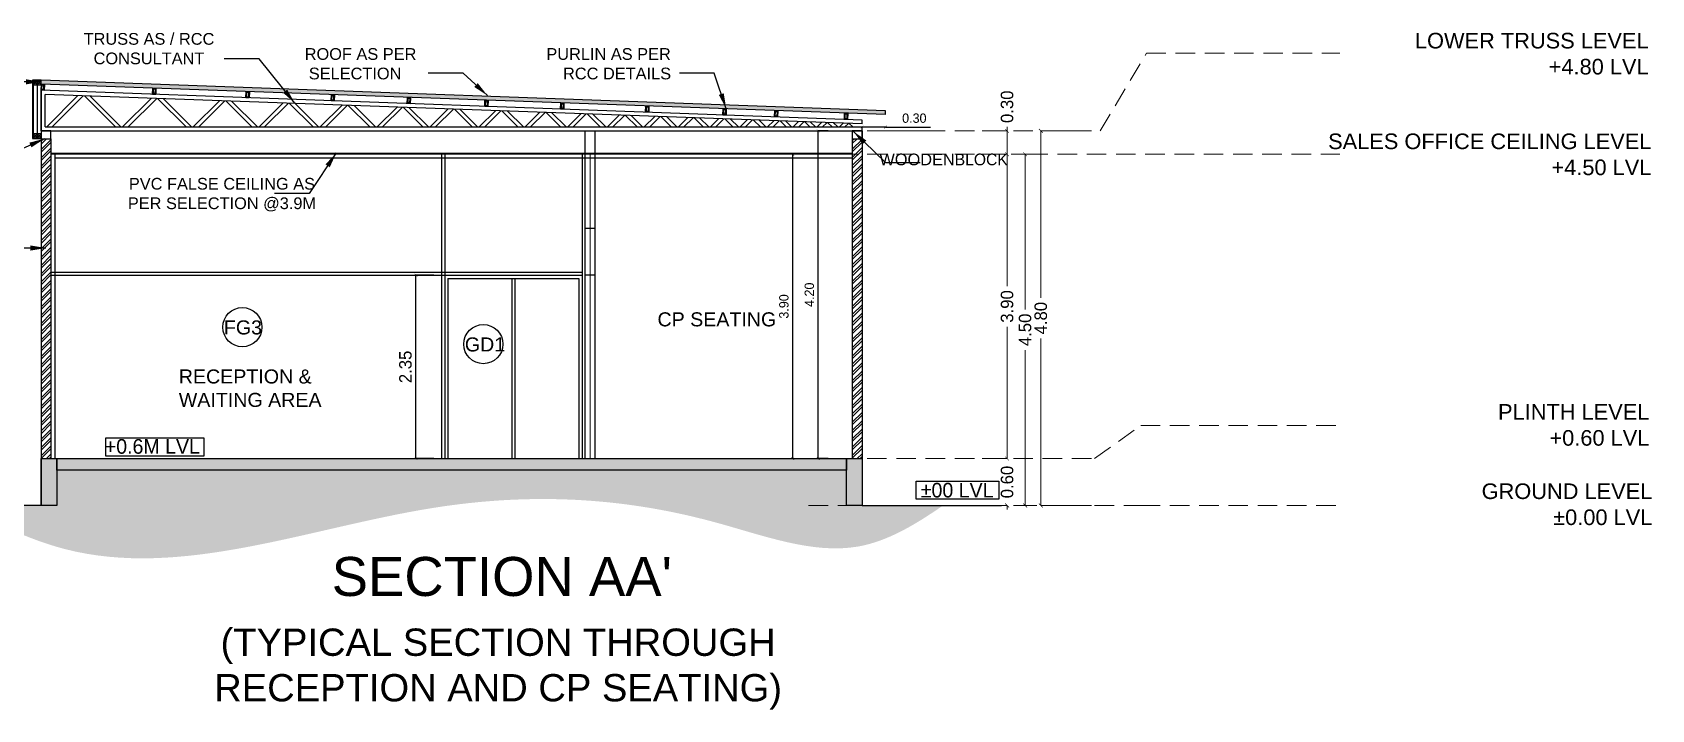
# Model space of a CAD drawing. Header units: metres. Extents: x 494 to 1845, y -666 to 1061.
# Drawn here: x 1470.55 to 1491.31, y 256.09 to 264.77 of the extents above; entities that cross this region are included whole.
import ezdxf

# ---------------------------------------------------------------- set-up
doc = ezdxf.new("R2010")
doc.units = ezdxf.units.M
doc.header["$MEASUREMENT"] = 0
doc.linetypes.add('1', pattern=[0])
doc.linetypes.add('HIDDEN', pattern=[0.375, 0.25, -0.125])
doc.layers.get('Defpoints').update_dxf_attribs({"color": 12})
for name, color, linetype, lineweight in [('DIMENSION', 8, 'Continuous', 5), ('VDA-Col-slab', 1, 'Continuous', 30), ('VDA-ELEV LINES', 8, 'Continuous', 9), ('VDA-HATCH', 8, 'Continuous', 9), ('VDA-WALL', 250, 'Continuous', 25), ('VDA-WINDOW', 5, 'Continuous', 9)]:
    doc.layers.add(name, color=color, linetype=linetype, lineweight=lineweight)
for name, color, linetype in [('SHEET', 7, 'Continuous'), ('VDA DIMENSION', 8, 'Continuous'), ('VDA-DRIVEWAY', 250, '1'), ('VDA-TEXT', 250, '1'), ('VDA_CEILING', 250, 'Continuous'), ('VDA_ROOF', 250, 'Continuous'), ('VDA_WALL BELOW', 8, '1')]:
    doc.layers.add(name, color=color, linetype=linetype)
doc.styles.add('PDF Century Gothic Bold', font='GOTHICB.TTF')
doc.styles.add('RS', font='GOTHIC.TTF')
doc.styles.get("Standard").update_dxf_attribs({"font": 'arial.ttf'})
doc.dimstyles.new('SMALL', dxfattribs={"dimtxt": 0.16, "dimasz": 0.05, "dimexe": 0, "dimexo": 0, "dimgap": 0.05, "dimtad": 0, "dimdec": 1, "dimzin": 0, "dimdsep": 46, "dimtxsty": 'RS', "dimblk": 'ARCHTICK', "dimcen": 2.5, "dimclrd": 256, "dimclre": 256, "dimclrt": 5, "dimadec": 0, "dimazin": 0, "dimtfac": 1, "dimtofl": 0, "dimtmove": 0, "dimatfit": 3, "dimldrblk": 'ARCHTICK', "dimfxl": 0, "dimtolj": 1, "dimtzin": 0, "dimarcsym": 0})
doc.dimstyles.new('SMALL-1', dxfattribs={"dimtxt": 0.16, "dimasz": 0.035, "dimexe": 0, "dimexo": 0.1, "dimgap": 0.05, "dimtad": 1, "dimzin": 0, "dimdsep": 46, "dimtxsty": 'RS', "dimblk": 'DOT', "dimcen": 2.5, "dimclrd": 256, "dimclre": 256, "dimclrt": 5, "dimadec": 0, "dimazin": 0, "dimtfac": 1, "dimtdec": 3, "dimtofl": 0, "dimtmove": 0, "dimatfit": 3, "dimfxl": 0, "dimtolj": 1, "dimtzin": 0, "dimarcsym": 0})

# ---------------------------------------------------------------- blocks, each defined once
blk = doc.blocks.new('_ArchTick')
at = {"color": 0, "linetype": 'ByBlock', "const_width": 0.15}
blk.add_lwpolyline([(-0.5, -0.5), (0.5, 0.5)], dxfattribs=at)
blk = doc.blocks.new('*D311')
at = {"layer": 'Defpoints', "color": 0}
for p in [(1480.625, 263.51), (1480.852, 263.51), (1480.852, 259.31)]:
    blk.add_point(p, dxfattribs=at)
at = {"layer": 'VDA DIMENSION', "lineweight": -2}
for p, q in [((1480.752, 263.51), (1480.625, 263.51)), ((1480.625, 259.31), (1480.625, 263.51)), ((1480.752, 259.31), (1480.625, 259.31))]:
    blk.add_line(p, q, dxfattribs=at)
at = {"layer": 'VDA DIMENSION', "lineweight": -2, "xscale": 0.035, "yscale": 0.035, "zscale": 0.035}
for p, rotation in [((1480.625, 263.51), 90), ((1480.625, 259.31), 270)]:
    blk.add_blockref('_ArchTick', p, dxfattribs=dict(at, rotation=rotation))
at = {"layer": 'VDA DIMENSION', "color": 5, "insert": (1480.512, 261.41), "char_height": 0.12, "attachment_point": 5, "rotation": 90, "style": 'RS'}
blk.add_mtext('\\A1;4.20', dxfattribs=at)
blk = doc.blocks.new('*D312')
at = {"layer": 'Defpoints', "color": 0}
for p in [(1480.299, 263.21), (1480.407, 263.21), (1480.407, 259.31)]:
    blk.add_point(p, dxfattribs=at)
at = {"layer": 'VDA DIMENSION', "lineweight": -2}
for p, q in [((1480.307, 263.21), (1480.299, 263.21)), ((1480.299, 259.31), (1480.299, 263.21)), ((1480.307, 259.31), (1480.299, 259.31))]:
    blk.add_line(p, q, dxfattribs=at)
at = {"layer": 'VDA DIMENSION', "lineweight": -2, "xscale": 0.035, "yscale": 0.035, "zscale": 0.035}
for p, rotation in [((1480.299, 263.21), 90), ((1480.299, 259.31), 270)]:
    blk.add_blockref('_ArchTick', p, dxfattribs=dict(at, rotation=rotation))
at = {"layer": 'VDA DIMENSION', "color": 5, "insert": (1480.186, 261.26), "char_height": 0.12, "attachment_point": 5, "rotation": 90, "style": 'RS'}
blk.add_mtext('\\A1;3.90', dxfattribs=at)
blk = doc.blocks.new('*D66')
at = {"layer": 'Defpoints', "color": 0, "transparency": 16777216}
for p in [(0.643, 3.9), (0.793, 3.9), (0.793, -0.6)]:
    blk.add_point(p, dxfattribs=at)
at = {"layer": 'DIMENSION', "lineweight": -2, "transparency": 16777216}
for p, q in [((0.793, 3.9), (0.643, 3.9)), ((0.643, 3.9), (0.643, 1.91)), ((0.643, -0.6), (0.643, 1.39)), ((0.793, -0.6), (0.643, -0.6))]:
    blk.add_line(p, q, dxfattribs=at)
at = {"layer": 'DIMENSION', "lineweight": -2, "transparency": 16777216, "xscale": 0.05, "yscale": 0.05, "zscale": 0.05}
for p, rotation in [((0.643, 3.9), 90), ((0.643, -0.6), 270)]:
    blk.add_blockref('_ArchTick', p, dxfattribs=dict(at, rotation=rotation))
at = {"layer": 'DIMENSION', "color": 5, "transparency": 16777216, "insert": (0.643, 1.65), "char_height": 0.16, "attachment_point": 5, "rotation": 90, "style": 'RS'}
blk.add_mtext('\\A1;4.50', dxfattribs=at)
blk = doc.blocks.new('*D67')
at = {"layer": 'Defpoints', "color": 0, "transparency": 16777216}
for p in [(0.844, 4.2), (1.322, 4.2), (1.322, -0.6)]:
    blk.add_point(p, dxfattribs=at)
at = {"layer": 'DIMENSION', "lineweight": -2, "transparency": 16777216}
for p, q in [((1.322, 4.2), (0.844, 4.2)), ((0.844, 4.2), (0.844, 2.06)), ((0.844, -0.6), (0.844, 1.54)), ((1.322, -0.6), (0.844, -0.6))]:
    blk.add_line(p, q, dxfattribs=at)
at = {"layer": 'DIMENSION', "lineweight": -2, "transparency": 16777216, "xscale": 0.05, "yscale": 0.05, "zscale": 0.05}
for p, rotation in [((0.844, 4.2), 90), ((0.844, -0.6), 270)]:
    blk.add_blockref('_ArchTick', p, dxfattribs=dict(at, rotation=rotation))
at = {"layer": 'DIMENSION', "color": 5, "transparency": 16777216, "insert": (0.844, 1.8), "char_height": 0.16, "attachment_point": 5, "rotation": 90, "style": 'RS'}
blk.add_mtext('\\A1;4.80', dxfattribs=at)
blk = doc.blocks.new('*D68')
at = {"layer": 'Defpoints', "color": 0, "transparency": 16777216}
for p in [(0.363, 0), (0.412, 0), (0.363, -0.6)]:
    blk.add_point(p, dxfattribs=at)
at = {"layer": 'DIMENSION', "lineweight": -2, "transparency": 16777216}
for p, q in [((0.363, 0), (0.412, 0)), ((0.412, 0), (0.412, 0.05)), ((0.363, -0.6), (0.412, -0.6)), ((0.412, -0.6), (0.412, -0.65))]:
    blk.add_line(p, q, dxfattribs=at)
at = {"layer": 'DIMENSION', "lineweight": -2, "transparency": 16777216, "xscale": 0.05, "yscale": 0.05, "zscale": 0.05}
for p, rotation in [((0.412, 0), 270), ((0.412, -0.6), 90)]:
    blk.add_blockref('_ArchTick', p, dxfattribs=dict(at, rotation=rotation))
at = {"layer": 'DIMENSION', "color": 5, "transparency": 16777216, "insert": (0.412, -0.3), "char_height": 0.16, "attachment_point": 5, "rotation": 90, "style": 'RS'}
blk.add_mtext('\\A1;0.60', dxfattribs=at)
blk = doc.blocks.new('*D69')
at = {"layer": 'Defpoints', "color": 0, "transparency": 16777216}
for p in [(0.091, 3.9), (0.412, 3.9), (0.091, 0)]:
    blk.add_point(p, dxfattribs=at)
at = {"layer": 'DIMENSION', "lineweight": -2, "transparency": 16777216}
for p, q in [((0.091, 3.9), (0.412, 3.9)), ((0.412, 3.9), (0.412, 2.209)), ((0.412, 0), (0.412, 1.691)), ((0.091, 0), (0.412, 0))]:
    blk.add_line(p, q, dxfattribs=at)
at = {"layer": 'DIMENSION', "lineweight": -2, "transparency": 16777216, "xscale": 0.05, "yscale": 0.05, "zscale": 0.05}
for p, rotation in [((0.412, 3.9), 90), ((0.412, 0), 270)]:
    blk.add_blockref('_ArchTick', p, dxfattribs=dict(at, rotation=rotation))
at = {"layer": 'DIMENSION', "color": 5, "transparency": 16777216, "insert": (0.412, 1.95), "char_height": 0.16, "attachment_point": 5, "rotation": 90, "style": 'RS'}
blk.add_mtext('\\A1;3.90', dxfattribs=at)
blk = doc.blocks.new('*D70')
at = {"layer": 'Defpoints', "color": 0, "transparency": 16777216}
for p in [(0.091, 4.2), (0.412, 4.2), (0.091, 3.9)]:
    blk.add_point(p, dxfattribs=at)
at = {"layer": 'DIMENSION', "lineweight": -2, "transparency": 16777216}
for p, q in [((0.091, 4.2), (0.412, 4.2)), ((0.412, 4.2), (0.412, 4.25)), ((0.412, 3.9), (0.412, 4.2)), ((0.091, 3.9), (0.412, 3.9))]:
    blk.add_line(p, q, dxfattribs=at)
at = {"layer": 'DIMENSION', "lineweight": -2, "transparency": 16777216, "xscale": 0.05, "yscale": 0.05, "zscale": 0.05}
for p, rotation in [((0.412, 4.2), 90), ((0.412, 3.9), 270)]:
    blk.add_blockref('_ArchTick', p, dxfattribs=dict(at, rotation=rotation))
at = {"layer": 'DIMENSION', "color": 5, "transparency": 16777216, "insert": (0.412, 4.509), "char_height": 0.16, "attachment_point": 5, "rotation": 90, "style": 'RS'}
blk.add_mtext('\\A1;0.30', dxfattribs=at)
blk = doc.blocks.new('_Dot')
at = {"color": 0, "linetype": 'ByBlock', "lineweight": -2}
blk.add_line((-0.5, 0), (-1, 0), dxfattribs=at)
at = {"color": 0, "linetype": 'ByBlock', "const_width": 0.5}
blk.add_lwpolyline([(-0.25, 0, 1), (0.25, 0, 1)], format="xyb", close=True, dxfattribs=at)
blk = doc.blocks.new('*D313')
at = {"layer": 'Defpoints', "color": 0}
for p in [(1481.187, 263.62), (1481.187, 263.559), (1481.487, 263.62)]:
    blk.add_point(p, dxfattribs=at)
at = {"layer": 'VDA DIMENSION', "lineweight": -2}
for p, q in [((1481.187, 263.559), (1481.187, 263.559)), ((1481.487, 263.559), (1481.187, 263.559)), ((1481.487, 263.559), (1481.487, 263.559)), ((1481.487, 263.559), (1482.065, 263.559))]:
    blk.add_line(p, q, dxfattribs=at)
at = {"layer": 'VDA DIMENSION', "lineweight": -2, "xscale": 0.035, "yscale": 0.035, "zscale": 0.035, "rotation": 180}
blk.add_blockref('_ArchTick', (1481.187, 263.559), dxfattribs=at)
at = {"layer": 'VDA DIMENSION', "lineweight": -2, "xscale": 0.035, "yscale": 0.035, "zscale": 0.035}
blk.add_blockref('_ArchTick', (1481.487, 263.559), dxfattribs=at)
at = {"layer": 'VDA DIMENSION', "color": 5, "insert": (1481.858, 263.672), "char_height": 0.12, "attachment_point": 5, "style": 'RS'}
blk.add_mtext('\\A1;0.30', dxfattribs=at)
blk = doc.blocks.new('*D314')
at = {"layer": 'Defpoints', "color": 0}
for p in [(1475.468, 261.66), (1475.797, 261.66), (1475.797, 259.31)]:
    blk.add_point(p, dxfattribs=at)
at = {"layer": 'VDA DIMENSION', "lineweight": -2}
for p, q in [((1475.697, 261.66), (1475.468, 261.66)), ((1475.468, 259.31), (1475.468, 261.66)), ((1475.697, 259.31), (1475.468, 259.31))]:
    blk.add_line(p, q, dxfattribs=at)
at = {"layer": 'VDA DIMENSION', "lineweight": -2, "xscale": 0.035, "yscale": 0.035, "zscale": 0.035}
for p, rotation in [((1475.468, 261.66), 90), ((1475.468, 259.31), 270)]:
    blk.add_blockref('_ArchTick', p, dxfattribs=dict(at, rotation=rotation))
at = {"layer": 'VDA DIMENSION', "color": 5, "insert": (1475.334, 260.485), "char_height": 0.16, "attachment_point": 5, "rotation": 90, "style": 'RS'}
blk.add_mtext('\\A1;2.35', dxfattribs=at)
blk = doc.blocks.new('PB')
at = {"layer": 'VDA-HATCH', "lineweight": 40}
h = blk.add_hatch(color=256, dxfattribs=at)
h.dxf.hatch_style = 1
h.paths.add_polyline_path([(1495.965, 261.215), (1495.765, 261.215), (1495.765, 260.615), (1495.965, 260.615)])
at = {"layer": 'VDA-Col-slab'}
blk.add_lwpolyline([(1495.765, 261.215), (1495.965, 261.215), (1495.965, 260.615), (1495.765, 260.615)], close=True, dxfattribs=at)
blk = doc.blocks.new('SAQD')
at = {"layer": 'VDA-TEXT', "color": 253}
blk.add_circle((1461.325, 432.286), 0.251, dxfattribs=at)
at = {"layer": 'VDA-TEXT', "color": 253, "insert": (1461.088, 432.189), "char_height": 0.18, "width": 2.16223, "attachment_point": 7, "style": 'PDF Century Gothic Bold'}
blk.add_mtext('{\\fArial|b0|i0|c0|p34;GD1}', dxfattribs=at)
blk = doc.blocks.new('FG3 T')
at = {"layer": 'VDA-TEXT', "color": 253}
blk.add_circle((1471.761, 261.269, 0), 0.251, dxfattribs=at)
at = {"layer": 'VDA-TEXT', "color": 253, "insert": (1471.524, 261.173, 0), "char_height": 0.18, "width": 2.16223, "attachment_point": 7, "style": 'PDF Century Gothic Bold'}
blk.add_mtext('{\\fArial|b0|i0|c0|p34;FG3}', dxfattribs=at)
blk = doc.blocks.new('AERHGAERTH')
at = {"layer": 'VDA_ROOF'}
h = blk.add_hatch(color=8, dxfattribs=at)
h.dxf.hatch_style = 1
h.paths.add_polyline_path([(8205.522, -3626.215), (8205.602, -3626.215), (8205.602, -3626.175), (8205.522, -3626.175)])
h.paths.add_polyline_path([(8205.532, -3626.205), (8205.592, -3626.205), (8205.592, -3626.185), (8205.532, -3626.185)], flags=16)
for points in [[(8205.602, -3626.215), (8205.522, -3626.215), (8205.522, -3626.175), (8205.602, -3626.175)], [(8205.592, -3626.205), (8205.532, -3626.205), (8205.532, -3626.185), (8205.592, -3626.185)]]:
    blk.add_lwpolyline(points, close=True, dxfattribs=at)
blk = doc.blocks.new('SDAFASDFSD')
for p, q in [((-0.025, -0.025), (0.025, 0.025)), ((-0.025, 0.025), (0.025, -0.025))]:
    blk.add_line(p, q)
at = {"lineweight": 30}
blk.add_lwpolyline([(0.025, 0.025), (-0.025, 0.025), (-0.025, -0.025), (0.025, -0.025)], close=True, dxfattribs=at)
blk = doc.blocks.new('dsfdsafdsfsd')
at = {"layer": 'VDA_ROOF'}
h = blk.add_hatch(color=8, dxfattribs=at)
h.dxf.hatch_style = 1
h.paths.add_polyline_path([(0.05, -0.589), (0, -0.589), (0, -0.539), (0.05, -0.539)])
h.paths.add_polyline_path([(0.05, 0.091), (0, 0.091), (0, 0.141), (0.05, 0.141)])
for p, q in [((0, 0.091), (0, -0.539)), ((0.05, 0.091), (0.05, -0.539)), ((0.05, -0.539), (0, -0.589)), ((0, -0.539), (0.05, -0.589))]:
    blk.add_line(p, q, dxfattribs=at)
at = {"layer": 'VDA_ROOF', "lineweight": 30}
blk.add_lwpolyline([(0.05, -0.539), (0, -0.539), (0, -0.589), (0.05, -0.589)], close=True, dxfattribs=at)
at = {"layer": 'VDA_ROOF'}
blk.add_blockref('SDAFASDFSD', (0.025, 0.116), dxfattribs=at)
blk = doc.blocks.new('ADFFASDFSAD')
at = {"color": 254, "linetype": 'HIDDEN'}
for points in [[(-2.133, 4.2), (1.605, 4.2), (2.198, 5.194), (4.68, 5.194)], [(-2.133, 3.9), (0.091, 3.9), (0.684, 3.9), (4.68, 3.9)], [(-2.133, 0), (1.533, 0), (2.125, 0.423), (4.68, 0.423)], [(-2.133, -0.6), (1.533, -0.6), (2.125, -0.6), (4.68, -0.6)]]:
    blk.add_lwpolyline(points, dxfattribs=at)
at = {"layer": 'VDA-TEXT', "char_height": 0.2, "width": 6.39645, "attachment_point": 9, "style": 'PDF Century Gothic Bold'}
for s, insert in [('{\\fArial|b0|i0|c0|p34;LOWER TRUSS LEVEL}\\P{\\fArial|b0|i0|c0|p34;+4.80 LVL}', (8.637, 4.92)), ('{\\fArial|b0|i0|c0|p34;SALES OFFICE CEILING LEVEL}\\P{\\fArial|b0|i0|c0|p34;+4.50 LVL}', (8.673, 3.63)), ('{\\fArial|b0|i0|c0|p34;PLINTH LEVEL}\\P{\\fArial|b0|i0|c0|p34;+0.60 LVL}', (8.647, 0.163)), ('{\\fArial|b0|i0|c0|p34;GROUND LEVEL}\\P{\\fArial|b0|i0|c0|p34;±0.00 LVL}', (8.685, -0.854))]:
    blk.add_mtext(s, dxfattribs=dict(at, insert=insert))
at = {"layer": 'DIMENSION'}
for p1, p2, distance, picture, middle in [((0.091, 3.9), (0.091, 4.2), -0.321, '*D70', (0.412, 4.509)), ((0.091, 0), (0.091, 3.9), -0.321, '*D69', (0.412, 1.95)), ((0.363, -0.6), (0.363, 0), -0.049, '*D68', (0.412, -0.3))]:
    dim = blk.add_aligned_dim(p1=p1, p2=p2, distance=distance, dimstyle='SMALL', override={"dimdec": 2, "dimblk": 'ArchTick', "dimfxl": 50}, dxfattribs=at)
    dim.commit()
    dim.dimension.update_dxf_attribs({"geometry": picture, "text_midpoint": middle})
for base, p1, p2, picture, middle in [((0.844, 4.2), (1.322, -0.6), (1.322, 4.2), '*D67', (0.844, 1.8)), ((0.643, 3.9), (0.793, -0.6), (0.793, 3.9), '*D66', (0.643, 1.65))]:
    dim = blk.add_linear_dim(base=base, p1=p1, p2=p2, angle=90, dimstyle='SMALL', override={"dimdec": 2, "dimblk": 'ArchTick', "dimfxl": 50}, dxfattribs=at)
    dim.commit()
    dim.dimension.update_dxf_attribs({"geometry": picture, "text_midpoint": middle, "dimtype": 161})

msp = doc.modelspace()

# ---------------------------------------------------------------- hatches: boundary and pattern name
at = {"layer": 'VDA-HATCH'}
msp.add_hatch(color=8, dxfattribs=at).paths.add_polyline_path([(1481.4873, 263.7679), (1481.4873, 263.7179), (1470.6623, 264.1097), (1470.6623, 264.1597)])
at = {"layer": 'VDA-HATCH', "lineweight": 0}
h = msp.add_hatch(dxfattribs=at)
h.set_pattern_fill('ANSI32', color=8, scale=0.2, angle=360)
h.set_pattern_definition([(45, (-38541.16014, 7004.92432), (-0.05303300859, 0.05303300859), []), (45, (-38541.12478, 7004.92432), (-0.05303300859, 0.05303300859), [])])
h.paths.add_polyline_path([(1481.0623, 263.4097), (1481.0623, 259.3097), (1481.1873, 259.3097), (1481.1873, 263.4097)])
h.paths.add_polyline_path([(1470.6623, 263.4097), (1470.7873, 263.4097), (1470.7873, 259.3097), (1470.6623, 259.3097)])
at = {"layer": 'VDA-HATCH', "lineweight": 40}
h = msp.add_hatch(color=256, dxfattribs=at)
h.dxf.hatch_style = 1
h.paths.add_polyline_path([(1470.8623, 259.1597), (1480.9873, 259.1597), (1480.9873, 259.3097), (1470.8623, 259.3097)])
at = {"layer": 'VDA-HATCH'}
h = msp.add_hatch(dxfattribs=at)
h.set_pattern_fill('2X2BRIKS', color=256, scale=0.03, angle=45)
h.set_pattern_definition([(45, (1469.61665, 258.07894), (-0.1697056, 0.1697056), [0.03, 0]), (45, (1469.5318, 258.1638), (8e-17, 0.3394113), [0.24, -0.24]), (135, (1469.61665, 258.07894), (-0.1697056, -0.1697056), [0.03, 0]), (135, (1469.8712, 258.3335), (-0.3394113, 1e-16), [0.24, -0.24])])
edge = h.paths.add_edge_path()
edge.add_spline(control_points=[(1469.6166, 258.7097), (1470.0578, 258.4919), (1471.9549, 257.5556), (1475.3394, 258.9313), (1478.6991, 258.7998), (1480.9706, 257.92), (1481.8745, 258.4659), (1482.2268, 258.7097)], knot_values=[0, 0, 0, 0, 1.4477512, 6.2256291, 9.8174714, 11.6923701, 12.914559, 12.914559, 12.914559, 12.914559], degree=3, periodic=0)
edge.add_line((1482.2268, 258.7097), (1481.1873, 258.7097))
edge.add_line((1481.1873, 258.7097), (1481.1873, 259.1597))
edge.add_line((1481.1873, 259.1597), (1470.6623, 259.1597))
edge.add_line((1470.6623, 259.1597), (1470.6623, 258.7097))
edge.add_line((1470.6623, 258.7097), (1469.6166, 258.7097))

# ---------------------------------------------------------------- linework, layer by layer
for points in [[(1471.4904, 259.5759), (1472.7505, 259.5759), (1472.7505, 259.3418), (1471.4904, 259.3418)], [(1481.8812, 259.021), (1482.9404, 259.021), (1482.9404, 258.7898), (1481.8812, 258.7898)]]:
    msp.add_lwpolyline(points, close=True)
at = {"layer": 'VDA-Col-slab'}
for p, q in [((1470.6623, 258.7097), (1470.6623, 259.3097)), ((1470.6623, 259.3097), (1480.9873, 259.3097)), ((1481.1873, 259.3097), (1481.1873, 258.7097))]:
    msp.add_line(p, q, dxfattribs=at)
msp.add_lwpolyline([(1480.9873, 259.3097), (1480.9873, 259.1597), (1470.8623, 259.1597), (1470.8623, 259.3097)], dxfattribs=at)
at = {"layer": 'VDA-DRIVEWAY', "color": 250, "lineweight": 30, "true_color": 0x2c2e2f}
for p, q in [((1470.6623, 258.7097), (1467.75, 258.7097)), ((1481.1873, 258.7097), (1482.9751, 258.7097))]:
    msp.add_line(p, q, dxfattribs=at)
at = {"layer": 'VDA-ELEV LINES'}
msp.add_line((1482.2123, 263.5097), (1481.3373, 263.5097), dxfattribs=at)
at = {"layer": 'VDA-WALL'}
for p, q in [((1481.1873, 263.5097), (1481.1873, 258.7597)), ((1470.6623, 263.4097), (1470.6623, 258.7097)), ((1470.7873, 263.4097), (1470.7873, 259.3097)), ((1481.0623, 263.4097), (1481.0623, 259.3097))]:
    msp.add_line(p, q, dxfattribs=at)
msp.add_lwpolyline([(1477.6373, 263.5097), (1477.7623, 263.5097), (1477.7623, 263.2202), (1477.6373, 263.2202)], close=True, dxfattribs=at)
msp.add_lwpolyline([(1481.0623, 263.4097), (1481.1873, 263.4097)], dxfattribs=at)
at = {"layer": 'VDA-WINDOW'}
msp.add_line((1477.6998, 263.2097), (1477.6998, 259.3097), dxfattribs=at)
at = {"layer": 'VDA_CEILING'}
for p, q in [((1481.0623, 263.2202), (1470.7873, 263.2202)), ((1481.0623, 263.2097), (1470.7873, 263.2097))]:
    msp.add_line(p, q, dxfattribs=at)
at = {"layer": 'VDA_ROOF'}
for p, q in [((1470.6623, 264.1097), (1470.6623, 264.1597)), ((1481.4873, 263.7679), (1470.6623, 264.1597)), ((1481.4873, 263.7179), (1470.6623, 264.1097)), ((1470.6623, 263.5097), (1470.6623, 264.0296)), ((1481.1873, 263.6487), (1470.6623, 264.0296)), ((1481.1873, 263.5987), (1470.7123, 263.9778)), ((1470.7123, 263.5597), (1470.7123, 263.9778)), ((1471.135, 263.9611), (1470.7336, 263.5597)), ((1471.203, 263.9584), (1470.8043, 263.5597)), ((1471.2167, 263.9579), (1471.6148, 263.5597)), ((1471.2903, 263.955), (1471.6856, 263.5597)), ((1472.0759, 263.9288), (1471.7069, 263.5597)), ((1472.1442, 263.9263), (1471.7776, 263.5597)), ((1472.1546, 263.9259), (1472.5209, 263.5597)), ((1472.2279, 263.9233), (1472.5916, 263.5597)), ((1472.95, 263.8968), (1472.6129, 263.5597)), ((1473.0182, 263.8943), (1472.6836, 263.5597)), ((1473.0301, 263.8939), (1473.3643, 263.5597)), ((1473.1034, 263.8912), (1473.435, 263.5597)), ((1473.7639, 263.8673), (1473.4563, 263.5597)), ((1473.8322, 263.8649), (1473.527, 263.5597)), ((1473.844, 263.8644), (1474.1488, 263.5597)), ((1473.9174, 263.8618), (1474.2195, 263.5597)), ((1474.5211, 263.8399), (1474.2408, 263.5597)), ((1474.5893, 263.8375), (1474.3115, 263.5597)), ((1474.6011, 263.837), (1474.8785, 263.5597)), ((1474.6745, 263.8344), (1474.9492, 263.5597)), ((1475.2253, 263.8144), (1474.9705, 263.5597)), ((1475.2935, 263.812), (1475.0412, 263.5597)), ((1475.3053, 263.8115), (1475.5572, 263.5597)), ((1475.3787, 263.8089), (1475.6279, 263.5597)), ((1475.8803, 263.7907), (1475.6492, 263.5597)), ((1475.9485, 263.7883), (1475.7199, 263.5597)), ((1475.9604, 263.7878), (1476.1885, 263.5597)), ((1476.0337, 263.7852), (1476.2592, 263.5597)), ((1476.4896, 263.7687), (1476.2805, 263.5597)), ((1476.5578, 263.7662), (1476.3513, 263.5597)), ((1476.5696, 263.7658), (1476.7758, 263.5597)), ((1476.643, 263.7631), (1476.8465, 263.5597)), ((1477.0563, 263.7482), (1476.8678, 263.5597)), ((1477.1245, 263.7457), (1476.9385, 263.5597)), ((1477.1363, 263.7453), (1477.322, 263.5597)), ((1477.2097, 263.7426), (1477.3927, 263.5597)), ((1477.5834, 263.7291), (1477.414, 263.5597)), ((1477.6516, 263.7266), (1477.4847, 263.5597)), ((1477.6635, 263.7262), (1477.83, 263.5597)), ((1477.7368, 263.7235), (1477.9007, 263.5597)), ((1478.0737, 263.7114), (1477.922, 263.5597)), ((1478.1419, 263.7089), (1477.9927, 263.5597)), ((1478.1538, 263.7085), (1478.3025, 263.5597)), ((1478.2271, 263.7058), (1478.3733, 263.5597)), ((1478.5297, 263.6949), (1478.3946, 263.5597)), ((1478.598, 263.6924), (1478.4653, 263.5597)), ((1478.6098, 263.692), (1478.7421, 263.5597)), ((1478.6832, 263.6893), (1478.8128, 263.5597)), ((1478.9539, 263.6795), (1478.8341, 263.5597)), ((1479.0222, 263.677), (1478.9048, 263.5597)), ((1479.034, 263.6766), (1479.1509, 263.5597)), ((1479.1074, 263.6739), (1479.2216, 263.5597)), ((1479.3485, 263.6652), (1479.2429, 263.5597)), ((1481.4873, 263.7179), (1481.4873, 263.7679)), ((1470.6623, 263.5097), (1481.1873, 263.5097)), ((1470.7123, 263.5597), (1481.1873, 263.5597)), ((1479.4167, 263.6627), (1479.3137, 263.5597)), ((1479.4286, 263.6623), (1479.5312, 263.5597)), ((1479.5019, 263.6597), (1479.6019, 263.5597)), ((1479.7155, 263.6519), (1479.6232, 263.5597)), ((1479.7837, 263.6495), (1479.6939, 263.5597)), ((1479.7956, 263.649), (1479.8849, 263.5597)), ((1479.8689, 263.6464), (1479.9556, 263.5597)), ((1480.0569, 263.6396), (1479.9769, 263.5597)), ((1480.1251, 263.6371), (1480.0476, 263.5597)), ((1480.1369, 263.6367), (1480.2139, 263.5597)), ((1480.2103, 263.634), (1480.2846, 263.5597)), ((1480.3744, 263.6281), (1480.3059, 263.5597)), ((1480.4426, 263.6256), (1480.3767, 263.5597)), ((1480.4544, 263.6252), (1480.52, 263.5597)), ((1480.5278, 263.6225), (1480.5907, 263.5597)), ((1480.6697, 263.6174), (1480.612, 263.5597)), ((1480.7379, 263.6149), (1480.6827, 263.5597)), ((1480.7498, 263.6145), (1480.8046, 263.5597)), ((1480.8231, 263.6119), (1480.8753, 263.5597)), ((1480.9444, 263.6075), (1480.8966, 263.5597)), ((1481.0126, 263.605), (1480.9673, 263.5597)), ((1481.0245, 263.6046), (1481.0694, 263.5597)), ((1481.1873, 263.5987), (1481.1873, 263.6487)), ((1481.1873, 263.5097), (1481.1873, 263.5597)), ((1470.6623, 263.41), (1470.6623, 263.42))]:
    msp.add_line(p, q, dxfattribs=at)
for points in [[(1470.6623, 264.16), (1470.5523, 264.16), (1470.5523, 263.41), (1470.6623, 263.41)], [(1470.6623, 264.15), (1470.5623, 264.15), (1470.5623, 263.42), (1470.6623, 263.42)]]:
    msp.add_lwpolyline(points, dxfattribs=at)
at = {"layer": 'VDA_ROOF', "lineweight": 30}
msp.add_lwpolyline([(1470.6623, 263.4097), (1470.7873, 263.4097), (1470.7873, 263.5097), (1470.6623, 263.5097)], close=True, dxfattribs=at)
msp.add_lwpolyline([(1481.1873, 263.4097), (1481.1873, 263.5097), (1481.0623, 263.5097), (1481.0623, 263.4097), (1481.1873, 263.4097)], dxfattribs=at)
at = {"layer": 'VDA_WALL BELOW'}
for p, q in [((1470.8373, 263.2097), (1470.8373, 259.3097)), ((1481.0623, 263.1597), (1470.8373, 263.1597)), ((1475.7973, 263.2097), (1475.7973, 259.3097)), ((1475.8373, 263.2097), (1475.8373, 259.3097)), ((1477.5973, 263.2097), (1477.5973, 259.3097)), ((1477.6373, 259.3097), (1477.6373, 263.2097)), ((1477.7623, 263.2097), (1477.7623, 259.3097)), ((1477.7623, 262.2597), (1477.6373, 262.2597)), ((1470.7873, 261.6997), (1477.5973, 261.6997)), ((1470.7873, 261.6597), (1477.5973, 261.6597)), ((1475.8773, 261.6197), (1477.5573, 261.6197)), ((1475.8773, 261.6197), (1475.8773, 259.3097)), ((1476.6973, 261.6197), (1476.6973, 259.3097)), ((1476.7373, 261.6197), (1476.7373, 259.3097)), ((1477.5573, 261.6197), (1477.5573, 259.3097)), ((1477.7623, 261.6597), (1477.6373, 261.6597))]:
    msp.add_line(p, q, dxfattribs=at)

# ---------------------------------------------------------------- block references
at = {"layer": 'DIMENSION'}
for name, p in [('FG3 T', (1.4816, -0.2746)), ('PB', (-25.1028, -1.9054)), ('PB', (-14.7778, -1.9054))]:
    msp.add_blockref(name, p, dxfattribs=at)
at = {"layer": 'VDA-HATCH'}
msp.add_blockref('ADFFASDFSAD', (1482.6356, 259.3097), dxfattribs=at)
at = {"layer": 'VDA-TEXT', "linetype": 'HIDDEN', "lineweight": 18}
msp.add_blockref('SAQD', (15.007, -171.5087), dxfattribs=at)
at = {"layer": 'VDA_CEILING'}
for p in [(1470.5623, 264.0094), (1470.6123, 264.0094)]:
    msp.add_blockref('dsfdsafdsfsd', p, dxfattribs=at)
at = {"layer": 'VDA_ROOF'}
for p, rotation in [((5391.2825, 8333.1109), 267.9272910621934), ((5418.5581, 8320.4497), 267.7436195483035), ((5419.7558, 8320.4063), 267.7436195482221), ((5394.9963, 8332.9785), 267.9273228901183), ((5395.9763, 8332.941), 267.9272910598039), ((5396.9705, 8332.9051), 267.9272910588195), ((5397.9426, 8332.8699), 267.927291059849), ((5399.0335, 8332.8304), 267.9272910598068), ((5400.0242, 8332.7945), 267.9272910598786), ((5400.6857, 8332.7706), 267.9272910598169), ((5401.5809, 8332.7382), 267.9272910585095)]:
    msp.add_blockref('AERHGAERTH', p, dxfattribs=dict(at, rotation=rotation))

# ---------------------------------------------------------------- texts
at = {"layer": 'SHEET', "lineweight": 9, "attachment_point": 5}
for s, insert, char_height, width in [("\\pt13;SECTION AA'", (1476.5693, 257.796), 0.5, 16.971429), ('\\pt13;(TYPICAL SECTION THROUGH RECEPTION AND CP SEATING)', (1476.5214, 256.613), 0.35, 8.990856)]:
    msp.add_mtext(s, dxfattribs=dict(at, insert=insert, char_height=char_height, width=width))
at = {"layer": 'VDA-TEXT', "color": 1, "style": 'RS', "oblique": 0, "width": 1}
for s, p in [('+0.6M LVL', (1471.4787, 259.3725)), ('%%P00 LVL', (1481.9409, 258.8119))]:
    msp.add_text(s, height=0.1875, rotation=0, dxfattribs=at).set_placement(p)
at = {"layer": 'VDA-TEXT', "char_height": 0.15, "attachment_point": 2}
for s, insert, width in [('\\pt8;TRUSS AS / RCC CONSULTANT', (1472.0453, 264.7637), 1.725941), ('\\pi0.13998;ROOF AS PER \\pi0.13998;SELECTION', (1474.6879, 264.57), 1.725941), ('\\pi0.05854;PURLIN AS PER \\P\\pi0.27658;RCC DETAILS', (1477.9084, 264.57), 1.725941), ('\\pi0.38719;WOODEN{\\fCentury Gothic|b0|i0|c0|p34;\\p\\pi0.38719;BLOCK ', (1482.0394, 263.2188), 1.725941), ('PVC FALSE CEILING AS PER SELECTION @3.9M', (1472.9808, 262.9071), 2.673248)]:
    msp.add_mtext(s, dxfattribs=dict(at, insert=insert, width=width))
at = {"layer": 'VDA-TEXT', "char_height": 0.18, "width": 2.162233, "attachment_point": 7, "style": 'PDF Century Gothic Bold'}
for s, insert in [('{\\fArial|b0|i0|c0|p34;CP SEATING}', (1478.565, 261.0021)), ('{\\fArial|b0|i0|c0|p34;RECEPTION &\\PWAITING AREA }', (1472.4275, 259.9699))]:
    msp.add_mtext(s, dxfattribs=dict(at, insert=insert))

# ---------------------------------------------------------------- dimensions: what is measured, and where the dimension line sits
at = {"layer": 'VDA DIMENSION'}
for base, p1, p2, angle, override, picture, middle, dimtype in [((1481.1873, 263.5595), (1481.4873, 263.6197), (1481.1873, 263.6197), 180, {"dimtxt": 0.12, "dimblk": 'ArchTick', "dimarcsym": 1}, '*D313', (1481.8579, 263.5595), 161), ((1475.4683, 261.6597), (1475.7973, 259.3097), (1475.7973, 261.6597), 90, {"dimblk": 'ArchTick', "dimarcsym": 1}, '*D314', (1475.4683, 260.4847), 160)]:
    dim = msp.add_linear_dim(base=base, p1=p1, p2=p2, angle=angle, dimstyle='SMALL-1', override=override, dxfattribs=at)
    dim.commit()
    dim.dimension.update_dxf_attribs({"geometry": picture, "text_midpoint": middle, "dimtype": dimtype})
for p1, p2, distance, picture, middle in [((1480.8516, 259.3097), (1480.8516, 263.5097), 0.2262, '*D311', (1480.5124, 261.4097)), ((1480.4069, 259.3097), (1480.4069, 263.2097), 0.1081, '*D312', (1480.1858, 261.2597))]:
    dim = msp.add_aligned_dim(p1=p1, p2=p2, distance=distance, dimstyle='SMALL-1', override={"dimtxt": 0.12, "dimblk": 'ArchTick', "dimarcsym": 1}, dxfattribs=at)
    dim.commit()
    dim.dimension.update_dxf_attribs({"geometry": picture, "text_midpoint": middle})

# ---------------------------------------------------------------- leaders
at = {"layer": 'VDA-TEXT'}
for points in [[(1473.9171, 263.8627), (1473.4563, 264.4349), (1473.0102, 264.4349)], [(1470.6685, 264.1382), (1469.6509, 264.1382)], [(1476.3859, 263.9618), (1476.0715, 264.2488), (1475.6253, 264.2488)], [(1479.4469, 263.7917), (1479.292, 264.2488), (1478.8459, 264.2488)], [(1481.0763, 263.5033), (1481.4872, 263.1025), (1481.9333, 263.1025)], [(1470.7075, 263.4097), (1469.7239, 262.9727), (1469.2778, 262.9727)], [(1474.4472, 263.2287), (1474.1004, 262.7078), (1473.6543, 262.7078)], [(1470.7238, 262.0085), (1469.7939, 262.0085)]]:
    msp.add_leader(points, dimstyle='SMALL-1', override={"dimasz": 0.2, "dimtad": 0, "dimclrd": 8, "dimfxl": 0}, dxfattribs=at)

doc.saveas('drawing.dxf')
